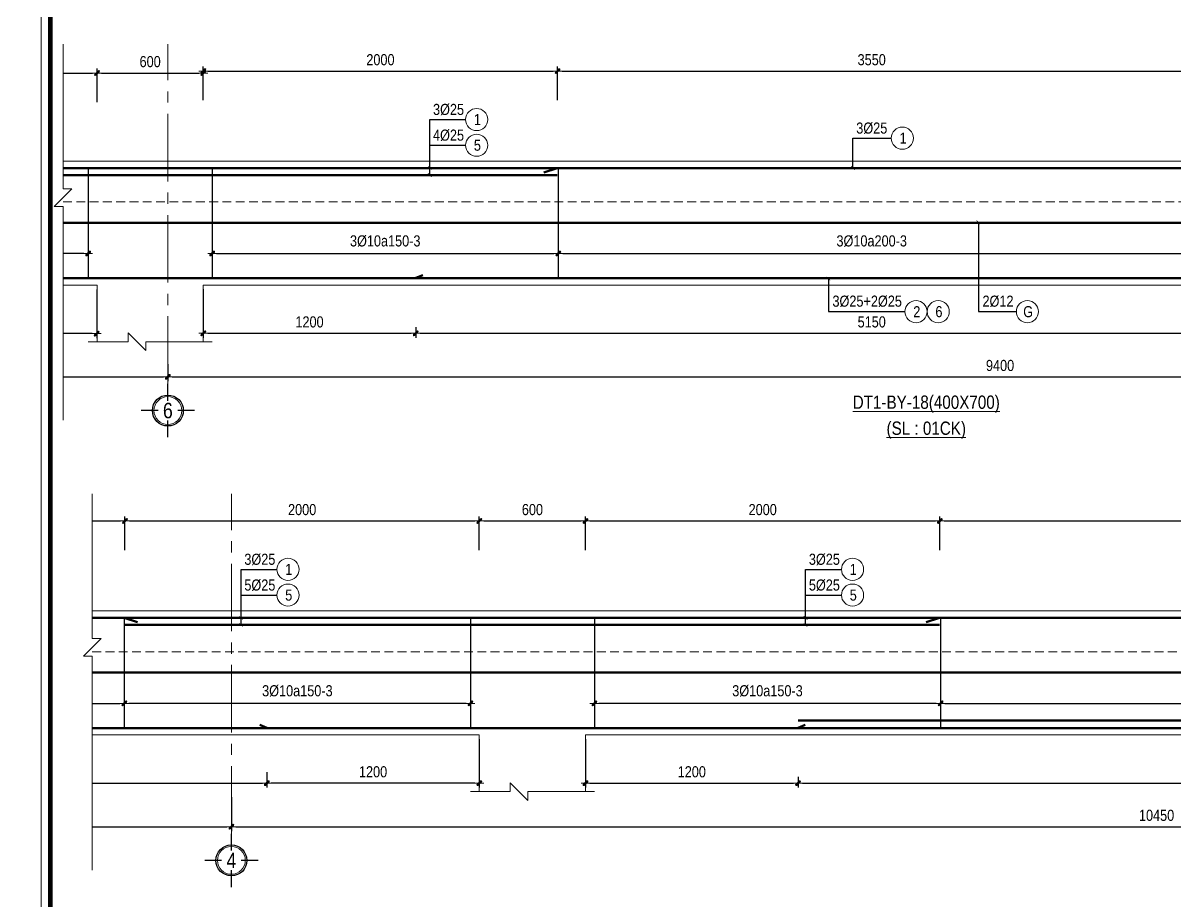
# Model space of a CAD drawing. Header units: millimetres. Extents: x 397144 to 8960116, y 345581 to 674207.
# Drawn here: x 4997545 to 5004051, y 628154 to 633111 of the extents above; entities that cross this region are included whole.
import ezdxf
from ezdxf.enums import TextEntityAlignment as Align
from ezdxf.xclip import XClip

# ---------------------------------------------------------------- set-up
doc = ezdxf.new("R2010")
doc.units = ezdxf.units.MM
doc.header["$XCLIPFRAME"] = 0
doc.header["$PDSIZE"] = -10
doc.linetypes.add('CENTER2', pattern=[28.575, 19.05, -3.175, 3.175, -3.175])
doc.linetypes.add('HIDDEN', pattern=[0.375, 0.25, -0.125])
doc.layers.get('0').update_dxf_attribs({"linetype": 'CONTINUOUS'})
doc.layers.get('Defpoints').update_dxf_attribs({"color": 12, "linetype": 'CONTINUOUS'})
for name, color, linetype, lineweight in [('2', 2, 'CONTINUOUS', 20), ('CDAI', 8, 'CONTINUOUS', 30), ('CTHEP', 2, 'CONTINUOUS', 50), ('DBAO', 3, 'CONTINUOUS', 20), ('DGIONG', 4, 'CONTINUOUS', 13), ('KTH', 150, 'CONTINUOUS', 5), ('Net khuat', 8, 'HIDDEN', 13), ('STICK', 1, 'CONTINUOUS', 9), ('TEXT', 7, 'CONTINUOUS', 15)]:
    doc.layers.add(name, color=color, linetype=linetype, lineweight=lineweight)
doc.layers.add('8', color=8, linetype='CONTINUOUS')
doc.styles.add('HELVECONDENSE', font='VHELVCN_0.TTF')
doc.styles.add('Star-HelCon', font='VHELVCN_0.TTF')
doc.styles.add('TTP-HelCon', font='VHELVCN_0.TTF')
doc.styles.add('VNI-HELVE-CONDENSE', font='VHELVCN_0.TTF')
doc.dimstyles.new('kc-25', dxfattribs={"dimtxt": 62.5, "dimasz": 20, "dimexe": 20, "dimexo": 50, "dimgap": 25, "dimtad": 3, "dimdec": 0, "dimzin": 0, "dimdsep": 46, "dimtxsty": 'VNI-HELVE-CONDENSE', "dimblk": 'DIM', "dimcen": 2.5, "dimclrd": 256, "dimclre": 154, "dimclrt": 7, "dimaunit": 1, "dimadec": 0, "dimazin": 0, "dimtfac": 1, "dimtdec": 0, "dimtix": 1, "dimtmove": 0, "dimatfit": 3, "dimldrblk": 'DOT', "dimfxl": 1, "dimtolj": 1, "dimtzin": 0, "dimarcsym": 0})
doc.dimstyles.new('TTP-25', dxfattribs={"dimscale": 25, "dimtxt": 2.5, "dimasz": 1, "dimexe": 1, "dimexo": 1, "dimgap": 0.09, "dimtad": 0, "dimdec": 4, "dimrnd": 5, "dimzin": 9, "dimdsep": 46, "dimtxsty": 'TTP-HelCon', "dimblk": 'Stick1', "dimcen": 0.09, "dimdle": 1.5, "dimclrd": 256, "dimclre": 256, "dimclrt": 7, "dimadec": 0, "dimazin": 0, "dimtfac": 1, "dimtdec": 4, "dimtmove": 0, "dimatfit": 3, "dimldrblk": '_ArchTick1', "dimfxl": 1, "dimtvp": 1, "dimtolj": 1, "dimtzin": 0, "dimarcsym": 0})

# ---------------------------------------------------------------- blocks, each defined once
blk = doc.blocks.new('Stick1')
at = {"layer": 'STICK'}
h = blk.add_hatch(color=256, dxfattribs=at)
edge = h.paths.add_edge_path()
edge.add_line((0.3, 0.5), (-0.5, -0.3))
edge.add_arc((-0.4, -0.4), 0.141, 135, 315)
edge.add_line((-0.3, -0.5), (0.5, 0.3))
edge.add_arc((0.4, 0.4), 0.141, 315, 495)
blk.add_line((1, 0), (-1, 0), dxfattribs=at)
blk.add_lwpolyline([(0.3, 0.5), (-0.5, -0.3, 1), (-0.3, -0.5), (0.5, 0.3, 1), (0.3, 0.5, 1)], format="xyb", dxfattribs=at)
blk = doc.blocks.new('*D8220')
at = {"layer": 'Defpoints', "color": 0, "transparency": 16777216}
for p in [(5184130.6, 546662.2), (5186085.6, 546579.7), (5184130.6, 546522.3)]:
    blk.add_point(p, dxfattribs=at)
at = {"layer": 'KTH', "lineweight": -2, "transparency": 16777216}
for p, q in [((5184130.6, 546637.2), (5184130.6, 546497.3)), ((5186085.6, 546554.7), (5186085.6, 546497.3)), ((5186060.6, 546522.3), (5184155.6, 546522.3))]:
    blk.add_line(p, q, dxfattribs=at)
at = {"layer": 'KTH', "lineweight": -2, "transparency": 16777216, "xscale": 25, "yscale": 25, "zscale": 25, "rotation": 180}
blk.add_blockref('Stick1', (5184130.6, 546522.3), dxfattribs=at)
at = {"layer": 'KTH', "lineweight": -2, "transparency": 16777216, "xscale": 25, "yscale": 25, "zscale": 25}
blk.add_blockref('Stick1', (5186085.6, 546522.3), dxfattribs=at)
at = {"layer": 'KTH', "color": 7, "transparency": 16777216, "insert": (5185108.1, 546592.2), "char_height": 62.5, "attachment_point": 5, "style": 'TTP-HelCon'}
blk.add_mtext('\\A1;3Þ10a150-3', dxfattribs=at)
blk = doc.blocks.new('_ArchTick1')
at = {"color": 0, "const_width": 3.81}
blk.add_lwpolyline([(-12.7, -12.7), (12.7, 12.7)], dxfattribs=at)
blk = doc.blocks.new('*D8221')
at = {"layer": 'Defpoints', "color": 0, "transparency": 16777216}
for p in [(5188740.6, 546662.3), (5186785.6, 546579.7), (5188740.6, 546522.3)]:
    blk.add_point(p, dxfattribs=at)
at = {"layer": 'KTH', "lineweight": -2, "transparency": 16777216}
for p, q in [((5188740.6, 546637.3), (5188740.6, 546497.3)), ((5186785.6, 546554.7), (5186785.6, 546497.3)), ((5186810.6, 546522.3), (5188715.6, 546522.3))]:
    blk.add_line(p, q, dxfattribs=at)
at = {"layer": 'KTH', "lineweight": -2, "transparency": 16777216, "xscale": 25, "yscale": 25, "zscale": 25, "rotation": 180}
blk.add_blockref('Stick1', (5186785.6, 546522.3), dxfattribs=at)
at = {"layer": 'KTH', "lineweight": -2, "transparency": 16777216, "xscale": 25, "yscale": 25, "zscale": 25}
blk.add_blockref('Stick1', (5188740.6, 546522.3), dxfattribs=at)
at = {"layer": 'KTH', "color": 7, "transparency": 16777216, "insert": (5187763.1, 546592.2), "char_height": 62.5, "attachment_point": 5, "style": 'TTP-HelCon'}
blk.add_mtext('\\A1;3Þ10a150-3', dxfattribs=at)
blk = doc.blocks.new('*D8222')
at = {"layer": 'Defpoints', "color": 0, "transparency": 16777216}
for p in [(5186735.6, 547541.2), (5186135.6, 547388.1), (5186735.6, 547388.1)]:
    blk.add_point(p, dxfattribs=at)
at = {"layer": 'KTH', "lineweight": -2, "transparency": 16777216}
for p, q in [((5186135.6, 547413.1), (5186135.6, 547566.2)), ((5186160.6, 547541.2), (5186710.6, 547541.2)), ((5186735.6, 547413.1), (5186735.6, 547566.2))]:
    blk.add_line(p, q, dxfattribs=at)
at = {"layer": 'KTH', "lineweight": -2, "transparency": 16777216, "xscale": 25, "yscale": 25, "zscale": 25, "rotation": 180}
blk.add_blockref('Stick1', (5186135.6, 547541.2), dxfattribs=at)
at = {"layer": 'KTH', "lineweight": -2, "transparency": 16777216, "xscale": 25, "yscale": 25, "zscale": 25}
blk.add_blockref('Stick1', (5186735.6, 547541.2), dxfattribs=at)
at = {"layer": 'KTH', "color": 7, "transparency": 16777216, "insert": (5186435.6, 547605.1), "char_height": 62.5, "attachment_point": 5, "style": 'TTP-HelCon'}
blk.add_mtext('\\A1;600', dxfattribs=at)
blk = doc.blocks.new('dau truc')
blk.add_circle((0, 0), 180)
at = {"layer": '8'}
for p, q in [((0, 127), (0, 345)), ((-127, 0), (-345, 0)), ((345, 0), (127, 0)), ((0, -345), (0, -127))]:
    blk.add_line(p, q, dxfattribs=at)
blk.add_circle((0, 0), 200, dxfattribs=at)
at = {"layer": 'TEXT', "style": 'HELVECONDENSE'}
blk.add_attdef('A', text='', height=233, dxfattribs=at).set_placement((0, 0), align=Align.MIDDLE)
blk = doc.blocks.new('*D8228')
at = {"layer": 'Defpoints', "color": 0, "transparency": 16777216}
for p in [(5186135.6, 547541.2), (5184134.6, 547352.2), (5186135.6, 547352.2)]:
    blk.add_point(p, dxfattribs=at)
at = {"layer": 'KTH', "lineweight": -2, "transparency": 16777216}
for p, q in [((5184134.6, 547377.2), (5184134.6, 547566.2)), ((5184159.6, 547541.2), (5186110.6, 547541.2)), ((5186135.6, 547377.2), (5186135.6, 547566.2))]:
    blk.add_line(p, q, dxfattribs=at)
at = {"layer": 'KTH', "lineweight": -2, "transparency": 16777216, "xscale": 25, "yscale": 25, "zscale": 25, "rotation": 180}
blk.add_blockref('Stick1', (5184134.6, 547541.2), dxfattribs=at)
at = {"layer": 'KTH', "lineweight": -2, "transparency": 16777216, "xscale": 25, "yscale": 25, "zscale": 25}
blk.add_blockref('Stick1', (5186135.6, 547541.2), dxfattribs=at)
at = {"layer": 'KTH', "color": 7, "transparency": 16777216, "insert": (5185135.1, 547605), "char_height": 62.5, "attachment_point": 5, "style": 'TTP-HelCon'}
blk.add_mtext('\\A1;2000', dxfattribs=at)
blk = doc.blocks.new('*D8229')
at = {"layer": 'Defpoints', "color": 0, "transparency": 16777216}
for p in [(5188736.6, 547552.1), (5186735.6, 547363.1), (5188736.6, 547363.1)]:
    blk.add_point(p, dxfattribs=at)
at = {"layer": 'KTH', "lineweight": -2, "transparency": 16777216}
for p, q in [((5186735.6, 547388.1), (5186735.6, 547577.1)), ((5188736.6, 547388.1), (5188736.6, 547577.1)), ((5186760.6, 547552.1), (5188711.6, 547552.1))]:
    blk.add_line(p, q, dxfattribs=at)
at = {"layer": 'KTH', "lineweight": -2, "transparency": 16777216, "xscale": 25, "yscale": 25, "zscale": 25, "rotation": 180}
blk.add_blockref('Stick1', (5186735.6, 547552.1), dxfattribs=at)
at = {"layer": 'KTH', "lineweight": -2, "transparency": 16777216, "xscale": 25, "yscale": 25, "zscale": 25}
blk.add_blockref('Stick1', (5188736.6, 547552.1), dxfattribs=at)
at = {"layer": 'KTH', "color": 7, "transparency": 16777216, "insert": (5187736.1, 547616), "char_height": 62.5, "attachment_point": 5, "style": 'TTP-HelCon'}
blk.add_mtext('\\A1;2000', dxfattribs=at)
blk = doc.blocks.new('*D8234')
at = {"layer": 'Defpoints', "color": 0, "transparency": 16777216}
for p in [(5188740.6, 546662.3), (5192280.6, 546662.2), (5192280.6, 546522.2)]:
    blk.add_point(p, dxfattribs=at)
at = {"layer": 'KTH', "lineweight": -2, "transparency": 16777216}
for p, q in [((5188740.6, 546637.3), (5188740.6, 546497.2)), ((5192280.6, 546637.2), (5192280.6, 546497.2)), ((5188765.6, 546522.2), (5192255.6, 546522.2))]:
    blk.add_line(p, q, dxfattribs=at)
at = {"layer": 'KTH', "lineweight": -2, "transparency": 16777216, "xscale": 25, "yscale": 25, "zscale": 25, "rotation": 180}
blk.add_blockref('Stick1', (5188740.6, 546522.2), dxfattribs=at)
at = {"layer": 'KTH', "lineweight": -2, "transparency": 16777216, "xscale": 25, "yscale": 25, "zscale": 25}
blk.add_blockref('Stick1', (5192280.6, 546522.2), dxfattribs=at)
at = {"layer": 'KTH', "color": 7, "transparency": 16777216, "insert": (5190510.6, 546592.1), "char_height": 62.5, "attachment_point": 5, "style": 'TTP-HelCon'}
blk.add_mtext('\\A1;3Þ10a200-3', dxfattribs=at)
blk = doc.blocks.new('*D8236')
at = {"layer": 'Defpoints', "color": 0, "transparency": 16777216}
for p in [(5192284.6, 547552.1), (5188736.6, 547363.1), (5192284.6, 547352.2)]:
    blk.add_point(p, dxfattribs=at)
at = {"layer": 'KTH', "lineweight": -2, "transparency": 16777216}
for p, q in [((5188736.6, 547388.1), (5188736.6, 547577.1)), ((5192284.6, 547377.2), (5192284.6, 547577.1)), ((5188761.6, 547552.1), (5192259.6, 547552.1))]:
    blk.add_line(p, q, dxfattribs=at)
at = {"layer": 'KTH', "lineweight": -2, "transparency": 16777216, "xscale": 25, "yscale": 25, "zscale": 25, "rotation": 180}
blk.add_blockref('Stick1', (5188736.6, 547552.1), dxfattribs=at)
at = {"layer": 'KTH', "lineweight": -2, "transparency": 16777216, "xscale": 25, "yscale": 25, "zscale": 25}
blk.add_blockref('Stick1', (5192284.6, 547552.1), dxfattribs=at)
at = {"layer": 'KTH', "color": 7, "transparency": 16777216, "insert": (5190510.6, 547616), "char_height": 62.5, "attachment_point": 5, "style": 'TTP-HelCon'}
blk.add_mtext('\\A1;3550', dxfattribs=at)
blk = doc.blocks.new('DIM')
h = blk.add_hatch(color=1)
h.paths.add_polyline_path([(0.49, 0.29, 1), (0.29, 0.49), (-0.19, 0), (0.19, 0)])
h.paths.add_polyline_path([(0.19, 0), (-0.19, 0), (-0.49, -0.29, 1), (-0.29, -0.49)])
at = {"color": 9}
for p, q in [((-0.19, 0), (-1.5, 0)), ((0.19, 0), (1.5, 0))]:
    blk.add_line(p, q, dxfattribs=at)
at = {"color": 1}
for p, q in [((-0.49, -0.29), (0.29, 0.49)), ((-0.29, -0.49), (0.49, 0.29)), ((-0.19, 0), (0.19, 0))]:
    blk.add_line(p, q, dxfattribs=at)
blk.add_arc((-0.39, -0.39), 0.138, 135, 315, dxfattribs=at)
blk = doc.blocks.new('*D1237')
at = {"layer": 'Defpoints', "color": 0, "transparency": 16777216}
for p in [(5177635.6, 546023.8), (5186535.6, 545922.6), (5186535.6, 545825.8)]:
    blk.add_point(p, dxfattribs=at)
at = {"layer": 'KTH', "lineweight": -2, "transparency": 16777216}
for p, q in [((5177635.6, 545998.8), (5177635.6, 545800.8)), ((5186535.6, 545897.6), (5186535.6, 545800.8)), ((5177660.6, 545825.8), (5186510.6, 545825.8))]:
    blk.add_line(p, q, dxfattribs=at)
at = {"layer": 'KTH', "lineweight": -2, "transparency": 16777216, "xscale": 25, "yscale": 25, "zscale": 25, "rotation": 180}
blk.add_blockref('Stick1', (5177635.6, 545825.8), dxfattribs=at)
at = {"layer": 'KTH', "lineweight": -2, "transparency": 16777216, "xscale": 25, "yscale": 25, "zscale": 25}
blk.add_blockref('Stick1', (5186535.6, 545825.8), dxfattribs=at)
at = {"layer": 'KTH', "color": 7, "transparency": 16777216, "insert": (5182085.6, 545889.6), "char_height": 62.5, "attachment_point": 5, "style": 'TTP-HelCon'}
blk.add_mtext('\\A1;9400', dxfattribs=at)
blk = doc.blocks.new('*D1238')
at = {"layer": 'Defpoints', "color": 0, "transparency": 16777216}
for p in [(5195935.6, 546023.8), (5186535.6, 545922.6), (5195935.6, 545825.8)]:
    blk.add_point(p, dxfattribs=at)
at = {"layer": 'KTH', "lineweight": -2, "transparency": 16777216}
for p, q in [((5195935.6, 545998.8), (5195935.6, 545800.8)), ((5186535.6, 545897.6), (5186535.6, 545800.8)), ((5186560.6, 545825.8), (5195910.6, 545825.8))]:
    blk.add_line(p, q, dxfattribs=at)
at = {"layer": 'KTH', "lineweight": -2, "transparency": 16777216, "xscale": 25, "yscale": 25, "zscale": 25, "rotation": 180}
blk.add_blockref('Stick1', (5186535.6, 545825.8), dxfattribs=at)
at = {"layer": 'KTH', "lineweight": -2, "transparency": 16777216, "xscale": 25, "yscale": 25, "zscale": 25}
blk.add_blockref('Stick1', (5195935.6, 545825.8), dxfattribs=at)
at = {"layer": 'KTH', "color": 7, "transparency": 16777216, "insert": (5191235.6, 545889.6), "char_height": 62.5, "attachment_point": 5, "style": 'TTP-HelCon'}
blk.add_mtext('\\A1;9400', dxfattribs=at)
blk = doc.blocks.new('*D8243')
at = {"layer": 'Defpoints', "color": 0, "transparency": 16777216}
for p in [(5186133.6, 546343.8), (5184933.6, 546129.5), (5184933.6, 546069.6)]:
    blk.add_point(p, dxfattribs=at)
at = {"layer": 'KTH', "lineweight": -2, "transparency": 16777216}
for p, q in [((5186133.6, 546318.8), (5186133.6, 546044.6)), ((5184933.6, 546104.5), (5184933.6, 546044.6)), ((5186108.6, 546069.6), (5184958.6, 546069.6))]:
    blk.add_line(p, q, dxfattribs=at)
at = {"layer": 'KTH', "lineweight": -2, "transparency": 16777216, "xscale": 25, "yscale": 25, "zscale": 25, "rotation": 180}
blk.add_blockref('Stick1', (5184933.6, 546069.6), dxfattribs=at)
at = {"layer": 'KTH', "lineweight": -2, "transparency": 16777216, "xscale": 25, "yscale": 25, "zscale": 25}
blk.add_blockref('Stick1', (5186133.6, 546069.6), dxfattribs=at)
at = {"layer": 'KTH', "color": 7, "transparency": 16777216, "insert": (5185533.6, 546133.4), "char_height": 62.5, "attachment_point": 5, "style": 'TTP-HelCon'}
blk.add_mtext('\\A1;1200', dxfattribs=at)
blk = doc.blocks.new('*D8245')
at = {"layer": 'Defpoints', "color": 0, "transparency": 16777216}
for p in [(5186735.6, 546345.9), (5187935.6, 546131.6), (5187935.6, 546071.7)]:
    blk.add_point(p, dxfattribs=at)
at = {"layer": 'KTH', "lineweight": -2, "transparency": 16777216}
for p, q in [((5186735.6, 546320.9), (5186735.6, 546046.7)), ((5187935.6, 546106.6), (5187935.6, 546046.7)), ((5186760.6, 546071.7), (5187910.6, 546071.7))]:
    blk.add_line(p, q, dxfattribs=at)
at = {"layer": 'KTH', "lineweight": -2, "transparency": 16777216, "xscale": 25, "yscale": 25, "zscale": 25, "rotation": 180}
blk.add_blockref('Stick1', (5186735.6, 546071.7), dxfattribs=at)
at = {"layer": 'KTH', "lineweight": -2, "transparency": 16777216, "xscale": 25, "yscale": 25, "zscale": 25}
blk.add_blockref('Stick1', (5187935.6, 546071.7), dxfattribs=at)
at = {"layer": 'KTH', "color": 7, "transparency": 16777216, "insert": (5187335.6, 546135.5), "char_height": 62.5, "attachment_point": 5, "style": 'TTP-HelCon'}
blk.add_mtext('\\A1;1200', dxfattribs=at)
blk = doc.blocks.new('*D8247')
at = {"layer": 'Defpoints', "color": 0, "transparency": 16777216}
for p in [(5187935.6, 546131.6), (5193085.6, 546106.6), (5193085.6, 546071.7)]:
    blk.add_point(p, dxfattribs=at)
at = {"layer": 'KTH', "lineweight": -2, "transparency": 16777216}
for p, q in [((5187935.6, 546106.6), (5187935.6, 546046.7)), ((5193085.6, 546081.6), (5193085.6, 546046.7)), ((5187960.6, 546071.7), (5193060.6, 546071.7))]:
    blk.add_line(p, q, dxfattribs=at)
at = {"layer": 'KTH', "lineweight": -2, "transparency": 16777216, "xscale": 25, "yscale": 25, "zscale": 25, "rotation": 180}
blk.add_blockref('Stick1', (5187935.6, 546071.7), dxfattribs=at)
at = {"layer": 'KTH', "lineweight": -2, "transparency": 16777216, "xscale": 25, "yscale": 25, "zscale": 25}
blk.add_blockref('Stick1', (5193085.6, 546071.7), dxfattribs=at)
at = {"layer": 'KTH', "color": 7, "transparency": 16777216, "insert": (5190510.6, 546135.5), "char_height": 62.5, "attachment_point": 5, "style": 'TTP-HelCon'}
blk.add_mtext('\\A1;5150', dxfattribs=at)
blk = doc.blocks.new('*D8273')
at = {"layer": 'Defpoints', "color": 0, "transparency": 16777216}
for p in [(5200380.6, 546662.2), (5202335.6, 546579.7), (5200380.6, 546522.3)]:
    blk.add_point(p, dxfattribs=at)
at = {"layer": 'KTH', "lineweight": -2, "transparency": 16777216}
for p, q in [((5200380.6, 546637.2), (5200380.6, 546497.3)), ((5202335.6, 546554.7), (5202335.6, 546497.3)), ((5202310.6, 546522.3), (5200405.6, 546522.3))]:
    blk.add_line(p, q, dxfattribs=at)
at = {"layer": 'KTH', "lineweight": -2, "transparency": 16777216, "xscale": 25, "yscale": 25, "zscale": 25, "rotation": 180}
blk.add_blockref('Stick1', (5200380.6, 546522.3), dxfattribs=at)
at = {"layer": 'KTH', "lineweight": -2, "transparency": 16777216, "xscale": 25, "yscale": 25, "zscale": 25}
blk.add_blockref('Stick1', (5202335.6, 546522.3), dxfattribs=at)
at = {"layer": 'KTH', "color": 7, "transparency": 16777216, "insert": (5201358.1, 546592.2), "char_height": 62.5, "attachment_point": 5, "style": 'TTP-HelCon'}
blk.add_mtext('\\A1;3Þ10a150-3', dxfattribs=at)
blk = doc.blocks.new('*D8274')
at = {"layer": 'Defpoints', "color": 0, "transparency": 16777216}
for p in [(5202985.6, 547552.1), (5202385.6, 547399), (5202985.6, 547399)]:
    blk.add_point(p, dxfattribs=at)
at = {"layer": 'KTH', "lineweight": -2, "transparency": 16777216}
for p, q in [((5202385.6, 547424), (5202385.6, 547577.1)), ((5202985.6, 547424), (5202985.6, 547577.1)), ((5202410.6, 547552.1), (5202960.6, 547552.1))]:
    blk.add_line(p, q, dxfattribs=at)
at = {"layer": 'KTH', "lineweight": -2, "transparency": 16777216, "xscale": 25, "yscale": 25, "zscale": 25, "rotation": 180}
blk.add_blockref('Stick1', (5202385.6, 547552.1), dxfattribs=at)
at = {"layer": 'KTH', "lineweight": -2, "transparency": 16777216, "xscale": 25, "yscale": 25, "zscale": 25}
blk.add_blockref('Stick1', (5202985.6, 547552.1), dxfattribs=at)
at = {"layer": 'KTH', "color": 7, "transparency": 16777216, "insert": (5202685.6, 547616), "char_height": 62.5, "attachment_point": 5, "style": 'TTP-HelCon'}
blk.add_mtext('\\A1;600', dxfattribs=at)
blk = doc.blocks.new('*D8275')
at = {"layer": 'Defpoints', "color": 0, "transparency": 16777216}
for p in [(5202385.6, 547552.1), (5200384.6, 547363.1), (5202385.6, 547363.1)]:
    blk.add_point(p, dxfattribs=at)
at = {"layer": 'KTH', "lineweight": -2, "transparency": 16777216}
for p, q in [((5200384.6, 547388.1), (5200384.6, 547577.1)), ((5202385.6, 547388.1), (5202385.6, 547577.1)), ((5200409.6, 547552.1), (5202360.6, 547552.1))]:
    blk.add_line(p, q, dxfattribs=at)
at = {"layer": 'KTH', "lineweight": -2, "transparency": 16777216, "xscale": 25, "yscale": 25, "zscale": 25, "rotation": 180}
blk.add_blockref('Stick1', (5200384.6, 547552.1), dxfattribs=at)
at = {"layer": 'KTH', "lineweight": -2, "transparency": 16777216, "xscale": 25, "yscale": 25, "zscale": 25}
blk.add_blockref('Stick1', (5202385.6, 547552.1), dxfattribs=at)
at = {"layer": 'KTH', "color": 7, "transparency": 16777216, "insert": (5201385.1, 547615.9), "char_height": 62.5, "attachment_point": 5, "style": 'TTP-HelCon'}
blk.add_mtext('\\A1;2000', dxfattribs=at)
blk = doc.blocks.new('*D8276')
at = {"layer": 'Defpoints', "color": 0, "transparency": 16777216}
for p in [(5204986.6, 547552.1), (5202985.6, 547363.1), (5204986.6, 547363.1)]:
    blk.add_point(p, dxfattribs=at)
at = {"layer": 'KTH', "lineweight": -2, "transparency": 16777216}
for p, q in [((5202985.6, 547388.1), (5202985.6, 547577.1)), ((5204986.6, 547388.1), (5204986.6, 547577.1)), ((5203010.6, 547552.1), (5204961.6, 547552.1))]:
    blk.add_line(p, q, dxfattribs=at)
at = {"layer": 'KTH', "lineweight": -2, "transparency": 16777216, "xscale": 25, "yscale": 25, "zscale": 25, "rotation": 180}
blk.add_blockref('Stick1', (5202985.6, 547552.1), dxfattribs=at)
at = {"layer": 'KTH', "lineweight": -2, "transparency": 16777216, "xscale": 25, "yscale": 25, "zscale": 25}
blk.add_blockref('Stick1', (5204986.6, 547552.1), dxfattribs=at)
at = {"layer": 'KTH', "color": 7, "transparency": 16777216, "insert": (5203986.1, 547616), "char_height": 62.5, "attachment_point": 5, "style": 'TTP-HelCon'}
blk.add_mtext('\\A1;2000', dxfattribs=at)
blk = doc.blocks.new('*D8277')
at = {"layer": 'Defpoints', "color": 0, "transparency": 16777216}
for p in [(5202385.6, 546345.9), (5201185.6, 546131.7), (5201185.6, 546071.7)]:
    blk.add_point(p, dxfattribs=at)
at = {"layer": 'KTH', "lineweight": -2, "transparency": 16777216}
for p, q in [((5202385.6, 546320.9), (5202385.6, 546046.7)), ((5201185.6, 546106.7), (5201185.6, 546046.7)), ((5202360.6, 546071.7), (5201210.6, 546071.7))]:
    blk.add_line(p, q, dxfattribs=at)
at = {"layer": 'KTH', "lineweight": -2, "transparency": 16777216, "xscale": 25, "yscale": 25, "zscale": 25, "rotation": 180}
blk.add_blockref('Stick1', (5201185.6, 546071.7), dxfattribs=at)
at = {"layer": 'KTH', "lineweight": -2, "transparency": 16777216, "xscale": 25, "yscale": 25, "zscale": 25}
blk.add_blockref('Stick1', (5202385.6, 546071.7), dxfattribs=at)
at = {"layer": 'KTH', "color": 7, "transparency": 16777216, "insert": (5201785.6, 546135.6), "char_height": 62.5, "attachment_point": 5, "style": 'TTP-HelCon'}
blk.add_mtext('\\A1;1200', dxfattribs=at)
blk = doc.blocks.new('*D8278')
at = {"layer": 'Defpoints', "color": 0, "transparency": 16777216}
for p in [(5202985.6, 546345.9), (5204185.6, 546131.6), (5204185.6, 546071.7)]:
    blk.add_point(p, dxfattribs=at)
at = {"layer": 'KTH', "lineweight": -2, "transparency": 16777216}
for p, q in [((5202985.6, 546320.9), (5202985.6, 546046.7)), ((5204185.6, 546106.6), (5204185.6, 546046.7)), ((5203010.6, 546071.7), (5204160.6, 546071.7))]:
    blk.add_line(p, q, dxfattribs=at)
at = {"layer": 'KTH', "lineweight": -2, "transparency": 16777216, "xscale": 25, "yscale": 25, "zscale": 25, "rotation": 180}
blk.add_blockref('Stick1', (5202985.6, 546071.7), dxfattribs=at)
at = {"layer": 'KTH', "lineweight": -2, "transparency": 16777216, "xscale": 25, "yscale": 25, "zscale": 25}
blk.add_blockref('Stick1', (5204185.6, 546071.7), dxfattribs=at)
at = {"layer": 'KTH', "color": 7, "transparency": 16777216, "insert": (5203585.6, 546135.5), "char_height": 62.5, "attachment_point": 5, "style": 'TTP-HelCon'}
blk.add_mtext('\\A1;1200', dxfattribs=at)
blk = doc.blocks.new('*D8279')
at = {"layer": 'Defpoints', "color": 0, "transparency": 16777216}
for p in [(5203035.6, 546662.2), (5204990.6, 546579.7), (5203035.6, 546522.3)]:
    blk.add_point(p, dxfattribs=at)
at = {"layer": 'KTH', "lineweight": -2, "transparency": 16777216}
for p, q in [((5203035.6, 546637.2), (5203035.6, 546497.3)), ((5204990.6, 546554.7), (5204990.6, 546497.3)), ((5204965.6, 546522.3), (5203060.6, 546522.3))]:
    blk.add_line(p, q, dxfattribs=at)
at = {"layer": 'KTH', "lineweight": -2, "transparency": 16777216, "xscale": 25, "yscale": 25, "zscale": 25, "rotation": 180}
blk.add_blockref('Stick1', (5203035.6, 546522.3), dxfattribs=at)
at = {"layer": 'KTH', "lineweight": -2, "transparency": 16777216, "xscale": 25, "yscale": 25, "zscale": 25}
blk.add_blockref('Stick1', (5204990.6, 546522.3), dxfattribs=at)
at = {"layer": 'KTH', "color": 7, "transparency": 16777216, "insert": (5204013.1, 546592.2), "char_height": 62.5, "attachment_point": 5, "style": 'TTP-HelCon'}
blk.add_mtext('\\A1;3Þ10a150-3', dxfattribs=at)
blk = doc.blocks.new('*D8285')
at = {"layer": 'Defpoints', "color": 0, "transparency": 16777216}
for p in [(5200384.6, 547552.1), (5196886.6, 547363.1), (5200384.6, 547363.1)]:
    blk.add_point(p, dxfattribs=at)
at = {"layer": 'KTH', "lineweight": -2, "transparency": 16777216}
for p, q in [((5196886.6, 547388.1), (5196886.6, 547577.1)), ((5200384.6, 547388.1), (5200384.6, 547577.1)), ((5196911.6, 547552.1), (5200359.6, 547552.1))]:
    blk.add_line(p, q, dxfattribs=at)
at = {"layer": 'KTH', "lineweight": -2, "transparency": 16777216, "xscale": 25, "yscale": 25, "zscale": 25, "rotation": 180}
blk.add_blockref('Stick1', (5196886.6, 547552.1), dxfattribs=at)
at = {"layer": 'KTH', "lineweight": -2, "transparency": 16777216, "xscale": 25, "yscale": 25, "zscale": 25}
blk.add_blockref('Stick1', (5200384.6, 547552.1), dxfattribs=at)
at = {"layer": 'KTH', "color": 7, "transparency": 16777216, "insert": (5198635.6, 547616), "char_height": 62.5, "attachment_point": 5, "style": 'TTP-HelCon'}
blk.add_mtext('\\A1;3500', dxfattribs=at)
blk = doc.blocks.new('*D8286')
at = {"layer": 'Defpoints', "color": 0, "transparency": 16777216}
for p in [(5201185.6, 546159), (5196085.6, 546131.6), (5201185.6, 546071.7)]:
    blk.add_point(p, dxfattribs=at)
at = {"layer": 'KTH', "lineweight": -2, "transparency": 16777216}
for p, q in [((5196085.6, 546106.6), (5196085.6, 546046.7)), ((5201185.6, 546134), (5201185.6, 546046.7)), ((5196110.6, 546071.7), (5201160.6, 546071.7))]:
    blk.add_line(p, q, dxfattribs=at)
at = {"layer": 'KTH', "lineweight": -2, "transparency": 16777216, "xscale": 25, "yscale": 25, "zscale": 25, "rotation": 180}
blk.add_blockref('Stick1', (5196085.6, 546071.7), dxfattribs=at)
at = {"layer": 'KTH', "lineweight": -2, "transparency": 16777216, "xscale": 25, "yscale": 25, "zscale": 25}
blk.add_blockref('Stick1', (5201185.6, 546071.7), dxfattribs=at)
at = {"layer": 'KTH', "color": 7, "transparency": 16777216, "insert": (5198635.6, 546135.5), "char_height": 62.5, "attachment_point": 5, "style": 'TTP-HelCon'}
blk.add_mtext('\\A1;5100', dxfattribs=at)
blk = doc.blocks.new('*D8287')
at = {"layer": 'Defpoints', "color": 0, "transparency": 16777216}
for p in [(5208384.6, 547552.1), (5204986.6, 547363.1), (5208384.6, 547363.1)]:
    blk.add_point(p, dxfattribs=at)
at = {"layer": 'KTH', "lineweight": -2, "transparency": 16777216}
for p, q in [((5204986.6, 547388.1), (5204986.6, 547577.1)), ((5208384.6, 547388.1), (5208384.6, 547577.1)), ((5205011.6, 547552.1), (5208359.6, 547552.1))]:
    blk.add_line(p, q, dxfattribs=at)
at = {"layer": 'KTH', "lineweight": -2, "transparency": 16777216, "xscale": 25, "yscale": 25, "zscale": 25, "rotation": 180}
blk.add_blockref('Stick1', (5204986.6, 547552.1), dxfattribs=at)
at = {"layer": 'KTH', "lineweight": -2, "transparency": 16777216, "xscale": 25, "yscale": 25, "zscale": 25}
blk.add_blockref('Stick1', (5208384.6, 547552.1), dxfattribs=at)
at = {"layer": 'KTH', "color": 7, "transparency": 16777216, "insert": (5206685.6, 547616), "char_height": 62.5, "attachment_point": 5, "style": 'TTP-HelCon'}
blk.add_mtext('\\A1;3400', dxfattribs=at)
blk = doc.blocks.new('*D8288')
at = {"layer": 'Defpoints', "color": 0, "transparency": 16777216}
for p in [(5204185.6, 546131.6), (5209185.6, 546131.7), (5209185.6, 546071.7)]:
    blk.add_point(p, dxfattribs=at)
at = {"layer": 'KTH', "lineweight": -2, "transparency": 16777216}
for p, q in [((5204185.6, 546106.6), (5204185.6, 546046.7)), ((5209185.6, 546106.7), (5209185.6, 546046.7)), ((5204210.6, 546071.7), (5209160.6, 546071.7))]:
    blk.add_line(p, q, dxfattribs=at)
at = {"layer": 'KTH', "lineweight": -2, "transparency": 16777216, "xscale": 25, "yscale": 25, "zscale": 25, "rotation": 180}
blk.add_blockref('Stick1', (5204185.6, 546071.7), dxfattribs=at)
at = {"layer": 'KTH', "lineweight": -2, "transparency": 16777216, "xscale": 25, "yscale": 25, "zscale": 25}
blk.add_blockref('Stick1', (5209185.6, 546071.7), dxfattribs=at)
at = {"layer": 'KTH', "color": 7, "transparency": 16777216, "insert": (5206685.6, 546135.5), "char_height": 62.5, "attachment_point": 5, "style": 'TTP-HelCon'}
blk.add_mtext('\\A1;5000', dxfattribs=at)
blk = doc.blocks.new('*D8289')
at = {"layer": 'Defpoints', "color": 0, "transparency": 16777216}
for p in [(5196890.6, 546662.3), (5200380.6, 546662.2), (5200380.6, 546522.2)]:
    blk.add_point(p, dxfattribs=at)
at = {"layer": 'KTH', "lineweight": -2, "transparency": 16777216}
for p, q in [((5196890.6, 546637.3), (5196890.6, 546497.2)), ((5200380.6, 546637.2), (5200380.6, 546497.2)), ((5196915.6, 546522.2), (5200355.6, 546522.2))]:
    blk.add_line(p, q, dxfattribs=at)
at = {"layer": 'KTH', "lineweight": -2, "transparency": 16777216, "xscale": 25, "yscale": 25, "zscale": 25, "rotation": 180}
blk.add_blockref('Stick1', (5196890.6, 546522.2), dxfattribs=at)
at = {"layer": 'KTH', "lineweight": -2, "transparency": 16777216, "xscale": 25, "yscale": 25, "zscale": 25}
blk.add_blockref('Stick1', (5200380.6, 546522.2), dxfattribs=at)
at = {"layer": 'KTH', "color": 7, "transparency": 16777216, "insert": (5198635.6, 546592.1), "char_height": 62.5, "attachment_point": 5, "style": 'TTP-HelCon'}
blk.add_mtext('\\A1;3Þ10a200-3', dxfattribs=at)
blk = doc.blocks.new('*D8290')
at = {"layer": 'Defpoints', "color": 0, "transparency": 16777216}
for p in [(5204990.6, 546662.3), (5208380.6, 546662.2), (5208380.6, 546522.2)]:
    blk.add_point(p, dxfattribs=at)
at = {"layer": 'KTH', "lineweight": -2, "transparency": 16777216}
for p, q in [((5204990.6, 546637.3), (5204990.6, 546497.2)), ((5208380.6, 546637.2), (5208380.6, 546497.2)), ((5205015.6, 546522.2), (5208355.6, 546522.2))]:
    blk.add_line(p, q, dxfattribs=at)
at = {"layer": 'KTH', "lineweight": -2, "transparency": 16777216, "xscale": 25, "yscale": 25, "zscale": 25, "rotation": 180}
blk.add_blockref('Stick1', (5204990.6, 546522.2), dxfattribs=at)
at = {"layer": 'KTH', "lineweight": -2, "transparency": 16777216, "xscale": 25, "yscale": 25, "zscale": 25}
blk.add_blockref('Stick1', (5208380.6, 546522.2), dxfattribs=at)
at = {"layer": 'KTH', "color": 7, "transparency": 16777216, "insert": (5206685.6, 546592.1), "char_height": 62.5, "attachment_point": 5, "style": 'TTP-HelCon'}
blk.add_mtext('\\A1;3Þ10a200-3', dxfattribs=at)
blk = doc.blocks.new('*D1232')
at = {"layer": 'Defpoints', "color": 0, "transparency": 16777216}
for p in [(5195935.6, 546023.8), (5200985.6, 546017.1), (5200985.6, 545825.8)]:
    blk.add_point(p, dxfattribs=at)
at = {"layer": 'KTH', "lineweight": -2, "transparency": 16777216}
for p, q in [((5195935.6, 545998.8), (5195935.6, 545800.8)), ((5200985.6, 545992.1), (5200985.6, 545800.8)), ((5195960.6, 545825.8), (5200960.6, 545825.8))]:
    blk.add_line(p, q, dxfattribs=at)
at = {"layer": 'KTH', "lineweight": -2, "transparency": 16777216, "xscale": 25, "yscale": 25, "zscale": 25, "rotation": 180}
blk.add_blockref('Stick1', (5195935.6, 545825.8), dxfattribs=at)
at = {"layer": 'KTH', "lineweight": -2, "transparency": 16777216, "xscale": 25, "yscale": 25, "zscale": 25}
blk.add_blockref('Stick1', (5200985.6, 545825.8), dxfattribs=at)
at = {"layer": 'KTH', "color": 7, "transparency": 16777216, "insert": (5198460.6, 545889.6), "char_height": 62.5, "attachment_point": 5, "style": 'TTP-HelCon'}
blk.add_mtext('\\A1;5050', dxfattribs=at)
blk = doc.blocks.new('*D1233')
at = {"layer": 'Defpoints', "color": 0, "transparency": 16777216}
for p in [(5200985.6, 546017.1), (5211435.6, 546011.8), (5211435.6, 545825.8)]:
    blk.add_point(p, dxfattribs=at)
at = {"layer": 'KTH', "lineweight": -2, "transparency": 16777216}
for p, q in [((5200985.6, 545992.1), (5200985.6, 545800.8)), ((5211435.6, 545986.8), (5211435.6, 545800.8)), ((5201010.6, 545825.8), (5211410.6, 545825.8))]:
    blk.add_line(p, q, dxfattribs=at)
at = {"layer": 'KTH', "lineweight": -2, "transparency": 16777216, "xscale": 25, "yscale": 25, "zscale": 25, "rotation": 180}
blk.add_blockref('Stick1', (5200985.6, 545825.8), dxfattribs=at)
at = {"layer": 'KTH', "lineweight": -2, "transparency": 16777216, "xscale": 25, "yscale": 25, "zscale": 25}
blk.add_blockref('Stick1', (5211435.6, 545825.8), dxfattribs=at)
at = {"layer": 'KTH', "color": 7, "transparency": 16777216, "insert": (5206210.6, 545889.6), "char_height": 62.5, "attachment_point": 5, "style": 'TTP-HelCon'}
blk.add_mtext('\\A1;10450', dxfattribs=at)
blk = doc.blocks.new('CHG_XX_Khung ten')
blk.add_lwpolyline([(15, 579), (826, 579), (826, 15), (15, 15)], close=True)
at = {"color": 4, "linetype": 'Continuous', "const_width": 1}
blk.add_lwpolyline([(17, 577), (824, 577), (824, 17), (17, 17)], close=True, dxfattribs=at)
blk = doc.blocks.new('BY-18')
at = {"layer": 'CDAI', "ltscale": 52.5}
for p, q in [((5186085.59357, 547008.83872), (5186085.59357, 546378.83872)), ((5186785.59097, 547008.83489), (5186785.59097, 546382.81876)), ((5188740.59097, 547008.76659), (5188740.59097, 546382.79559)), ((5200380.59357, 547008.76659), (5200380.59357, 546382.79559)), ((5202335.59357, 547008.83872), (5202335.59357, 546378.83872)), ((5203035.59097, 547008.83489), (5203035.59097, 546382.81876)), ((5204990.59097, 547008.76659), (5204990.59097, 546382.79559))]:
    blk.add_line(p, q, dxfattribs=at)
at = {"layer": 'CTHEP'}
for p, q in [((5188659.59496, 546979.76276), (5188734.59496, 547004.76276)), ((5200455.59357, 546979.76659), (5200380.59357, 547004.76659)), ((5204909.59496, 546979.76276), (5204984.59496, 547004.76276)), ((5184134.63305, 546964.82556), (5188734.59496, 546964.82556)), ((5200384.63305, 546964.82556), (5204984.59496, 546964.82556)), ((5138019.31863, 546695.82682), (5214372.22878, 546695.77869)), ((5204185.59496, 546424.87831), (5209185.60069, 546424.95428)), ((5187935.59496, 546384.87831), (5187975.09396, 546400.57018)), ((5201185.59357, 546384.95428), (5201146.09458, 546400.64615)), ((5204185.59496, 546384.87831), (5204225.09396, 546400.57018))]:
    blk.add_line(p, q, dxfattribs=at)
for points in [[(5214555.59356, 546376.57918), (5214555.59356, 547004.7664), (5137865.59357, 547004.84194)], [(5153373.34267, 546382.82784), (5162804.59965, 546382.82083), (5163384.46139, 546382.81892), (5170035.59357, 546382.79064), (5170609.63908, 546382.78875), (5214493.76072, 546382.7666), (5214493.76072, 546905.64212)]]:
    blk.add_lwpolyline(points, dxfattribs=at)
at = {"layer": 'DBAO'}
for points in [[(5214185.59439, 547367.8332), (5214185.594, 547043.7211), (5170183.49982, 547043.76555)], [(5178935.59496, 546343.75224), (5186135.59357, 546343.74248)], [(5186135.59357, 546023.83872), (5186135.59357, 546343.83872)], [(5186735.59496, 546023.76276), (5186735.59496, 546343.76276)], [(5186735.59496, 546343.74172), (5194285.59357, 546343.73215)], [(5194885.59496, 546343.73139), (5202385.59357, 546343.72946)], [(5202385.59357, 546023.83872), (5202385.59357, 546343.83872)], [(5202985.59496, 546023.76276), (5202985.59496, 546343.76276)], [(5202985.59496, 546343.72931), (5210385.60069, 546343.72741)]]:
    blk.add_lwpolyline(points, dxfattribs=at)
at = {"layer": 'DGIONG'}
for points in [[(5186085.59357, 546023.83872), (5186310.59357, 546023.83872), (5186310.59357, 546073.83872), (5186410.59357, 545973.83872), (5186410.59357, 546023.83872), (5186785.59097, 546023.83489)], [(5202335.59357, 546023.83872), (5202560.59357, 546023.83872), (5202560.59357, 546073.83872), (5202660.59357, 545973.83872), (5202660.59357, 546023.83872), (5203035.59097, 546023.83489)]]:
    blk.add_lwpolyline(points, dxfattribs=at)
for centre in [(5188279.5401, 547278.64311), (5201305.18641, 547278.64311), (5204493.36648, 547278.64311), (5188279.5401, 547133.34411), (5190683.5948, 547173.35105), (5201305.18641, 547133.34411), (5204493.36648, 547133.34411), (5190761.0214, 546193.89062), (5190886.0214, 546193.89062), (5191390.01723, 546193.84598)]:
    blk.add_circle(centre, 62.5, dxfattribs=at)
at = {"layer": 'Net khuat', "linetype": 'CENTER2', "ltscale": 20}
for p, q in [((5186535.59357, 545786.34494), (5186535.59357, 547791.68758)), ((5200985.59357, 545786.34494), (5200985.59357, 547791.68758))]:
    blk.add_line(p, q, dxfattribs=at)
at = {"layer": 'Net khuat', "ltscale": 200}
blk.add_lwpolyline([(5137835.59357, 546343.84194), (5137835.59357, 546343.84194), (5138435.59357, 546343.84194), (5138435.59357, 546813.84194), (5214585.59357, 546813.84194)], dxfattribs=at)
at = {"layer": '2', "ltscale": 300}
ref = blk.add_blockref('dau truc', (5186535.59357, 545635.4804), dxfattribs=dict(at, xscale=0.4367131292819977, yscale=0.4367131292819977, zscale=0.4367131292819977))
ref.add_attrib('A', '6', dxfattribs={"layer": 'TEXT', "height": 87.5, "style": 'HELVECONDENSE'}).set_placement((5186535.59357, 545635.4804), align=Align.MIDDLE)
ref = blk.add_blockref('dau truc', (5200985.59357, 545635.4804), dxfattribs=dict(at, xscale=0.4367131292819977, yscale=0.4367131292819977, zscale=0.4367131292819977))
ref.add_attrib('A', '4', dxfattribs={"layer": 'TEXT', "height": 87.5, "style": 'HELVECONDENSE'}).set_placement((5200985.59357, 545635.4804), align=Align.MIDDLE)
at = {"layer": 'TEXT', "style": 'TTP-HelCon'}
for s, p in [('3Þ25', (5188033.03005, 547304.49606)), ('3Þ25', (5201058.67636, 547304.49606)), ('3Þ25', (5204246.85643, 547304.49606)), ('3Þ25', (5190423.47091, 547199.204, 0)), ('4Þ25', (5188033.03005, 547159.19705)), ('5Þ25', (5201058.67636, 547159.19705)), ('5Þ25', (5204246.85643, 547159.19705)), ('3Þ25+2Þ25', (5190288.94427, 546221.78768, 0)), ('2Þ12', (5191136.20937, 546221.74304, 0))]:
    blk.add_text(s, height=62.5, dxfattribs=at).set_placement(p)
at = {"layer": 'TEXT', "style": 'Star-HelCon'}
for s, p in [('1', (5188283.70677, 547278.64311)), ('1', (5201309.35308, 547278.64311)), ('1', (5204497.53315, 547278.64311)), ('1', (5190687.76146, 547173.35105)), ('5', (5188283.70677, 547133.34411)), ('5', (5201309.35308, 547133.34411)), ('5', (5204497.53315, 547133.34411)), ('2', (5190765.18807, 546193.89062)), ('6', (5190890.18807, 546193.89062)), ('G', (5191394.1839, 546193.84598))]:
    blk.add_text(s, height=62.5, dxfattribs=at).set_placement(p, align=Align.MIDDLE)
at = {"layer": 'TEXT', "style": 'TTP-HelCon'}
for s, p in [('%%UDT1-BY-18(400X700)', (5190818.72126, 545645.14956)), ('%%U(SL : 01CK)', (5190818.72126, 545498.25497))]:
    blk.add_text(s, height=75, dxfattribs=at).set_placement(p, align=Align.CENTER)
at = {"layer": 'KTH'}
for base, p1, p2, picture, middle in [((5186135.59357, 547541.16093), (5184134.59357, 547352.1571), (5186135.59357, 547352.1571), '*D8228', (5185135.09357, 547604.99426)), ((5186735.59097, 547541.23306), (5186135.59357, 547388.13634), (5186735.59097, 547388.13634), '*D8222', (5186435.59227, 547605.0664)), ((5188736.59097, 547552.14017), (5186735.59097, 547363.13634), (5188736.59097, 547363.13634), '*D8229', (5187736.09097, 547615.9735)), ((5192284.59357, 547552.14017), (5188736.59097, 547363.13634), (5192284.59357, 547352.1571), '*D8236', (5190510.59227, 547615.9735)), ((5200384.59357, 547552.14017), (5196886.59097, 547363.13634), (5200384.59357, 547363.0642), '*D8285', (5198635.59227, 547615.9735)), ((5202385.59357, 547552.06803), (5200384.59357, 547363.0642), (5202385.59357, 547363.0642), '*D8275', (5201385.09357, 547615.90137)), ((5202985.59097, 547552.14017), (5202385.59357, 547399.04345), (5202985.59097, 547399.04345), '*D8274', (5202685.59227, 547615.9735)), ((5204986.59097, 547552.14017), (5202985.59097, 547363.13634), (5204986.59097, 547363.13634), '*D8276', (5203986.09097, 547615.9735)), ((5208384.60069, 547552.14017), (5204986.59097, 547363.13634), (5208384.60069, 547363.0642), '*D8287', (5206685.59583, 547615.9735)), ((5184933.59357, 546069.57689), (5186133.59357, 546343.76276), (5184933.59357, 546129.52806), '*D8243', (5185533.59357, 546133.41022)), ((5201185.59357, 546071.74579), (5202385.59357, 546345.93166), (5201185.59357, 546131.69696), '*D8277', (5201785.59357, 546135.57912)), ((5195935.59357, 545825.78166), (5186535.59357, 545922.63284), (5195935.59357, 546023.76467), '*D1238', (5191235.59357, 545889.615)), ((5200985.59357, 545825.78166), (5195935.59357, 546023.76467), (5200985.59357, 546017.14896), '*D1232', (5198460.59357, 545889.615)), ((5211435.59357, 545825.78166), (5200985.59357, 546017.14896), (5211435.59357, 546011.81078), '*D1233', (5206210.59357, 545889.615))]:
    dim = blk.add_linear_dim(base=base, p1=p1, p2=p2, angle=180, dimstyle='TTP-25', override={"dimtmove": 1}, dxfattribs=at)
    dim.commit()
    dim.dimension.update_dxf_attribs({"geometry": picture, "text_midpoint": middle})
for base, p1, p2, text, picture, middle in [((5184130.59357, 546522.26253), (5186085.59357, 546579.73588), (5184130.59357, 546662.20741), '3Þ10a150-3', '*D8220', (5185108.09357, 546592.1792)), ((5200380.59357, 546522.26253), (5202335.59357, 546579.73588), (5200380.59357, 546662.20741), '3Þ10a150-3', '*D8273', (5201358.09357, 546592.1792)), ((5203035.59097, 546522.26253), (5204990.59097, 546579.73588), (5203035.59097, 546662.20741), '3Þ10a150-3', '*D8279', (5204013.09097, 546592.1792)), ((5186535.59357, 545825.78166), (5177635.59357, 546023.76467), (5186535.59357, 545922.63284), '9400', '*D1237', (5182085.59357, 545889.615))]:
    dim = blk.add_linear_dim(base=base, p1=p1, p2=p2, angle=180, text=text, dimstyle='TTP-25', override={"dimtmove": 1}, dxfattribs=at)
    dim.commit()
    dim.dimension.update_dxf_attribs({"geometry": picture, "text_midpoint": middle})
for base, p1, p2, text, picture, middle in [((5188740.59097, 546522.26253), (5186785.59097, 546579.73588), (5188740.59097, 546662.27571), '3Þ10a150-3', '*D8221', (5187763.09097, 546592.1792)), ((5192280.59357, 546522.18718), (5188740.59097, 546662.27571), (5192280.59357, 546662.20741), '3Þ10a200-3', '*D8234', (5190510.59227, 546592.10384)), ((5200380.59357, 546522.18718), (5196890.59097, 546662.27571), (5200380.59357, 546662.20741), '3Þ10a200-3', '*D8289', (5198635.59227, 546592.10384)), ((5208380.60069, 546522.18718), (5204990.59097, 546662.27571), (5208380.60069, 546662.20741), '3Þ10a200-3', '*D8290', (5206685.59583, 546592.10384))]:
    dim = blk.add_linear_dim(base=base, p1=p1, p2=p2, text=text, dimstyle='TTP-25', override={"dimtmove": 1}, dxfattribs=at)
    dim.commit()
    dim.dimension.update_dxf_attribs({"geometry": picture, "text_midpoint": middle})
for base, p1, p2, picture, middle in [((5187935.59496, 546071.66982), (5186735.59496, 546345.85569), (5187935.59496, 546131.621), '*D8245', (5187335.59496, 546135.50315)), ((5204185.59496, 546071.66982), (5202985.59496, 546345.85569), (5204185.59496, 546131.621), '*D8278', (5203585.59496, 546135.50315)), ((5193085.59357, 546071.66982), (5187935.59496, 546131.621), (5193085.59357, 546106.621), '*D8247', (5190510.59427, 546135.50315)), ((5201185.59357, 546071.66982), (5196085.59496, 546131.621), (5201185.59357, 546159.04965), '*D8286', (5198635.59427, 546135.50315)), ((5209185.60069, 546071.66982), (5204185.59496, 546131.621), (5209185.60069, 546131.69696), '*D8288', (5206685.59783, 546135.50315))]:
    dim = blk.add_linear_dim(base=base, p1=p1, p2=p2, dimstyle='TTP-25', override={"dimtmove": 1}, dxfattribs=at)
    dim.commit()
    dim.dimension.update_dxf_attribs({"geometry": picture, "text_midpoint": middle})
at = {"layer": 'DGIONG'}
for points in [[(5188014.51828, 547004.835), (5188014.51802, 547278.64311), (5188217.0401, 547278.64311)], [(5201040.16459, 547004.835), (5201040.16433, 547278.64311), (5201242.68641, 547278.64311)], [(5204228.34466, 547004.835), (5204228.3444, 547278.64311), (5204430.86648, 547278.64311)], [(5188014.51793, 546964.835), (5188014.51767, 547133.34411), (5188217.03975, 547133.34411)], [(5190404.95914, 547004.84194), (5190404.95888, 547173.35105), (5190621.0948, 547173.35105)], [(5201040.16424, 546964.835), (5201040.16397, 547133.34411), (5201242.68606, 547133.34411)], [(5204228.34431, 546964.835), (5204228.34405, 547133.34411), (5204430.86613, 547133.34411)], [(5191113.19919, 546697.89055), (5191113.19733, 546193.84598), (5191327.51723, 546193.84598)], [(5190265.9325, 546380.93488), (5190265.93224, 546193.89062), (5190698.5214, 546193.89062)]]:
    blk.add_leader(points, dimstyle='kc-25', override={"dimtad": 0, "dimldrblk": 'ArchTick', "dimfxl": 100, "dimarcsym": 1}, dxfattribs=at)

msp = doc.modelspace()

# ---------------------------------------------------------------- linework, layer by layer
at = {"layer": 'CDAI', "ltscale": 0.8}
msp.add_lwpolyline([(4997699.5516, 640257.66181), (5015069.15702, 640257.66181), (5015069.15702, 625739.78265), (4997699.5516, 625739.78265)], close=True, dxfattribs=at)
at = {"layer": 'DGIONG'}
for points in [[(4997771.28202, 632991.87632), (4997771.28202, 632175.37796), (4997821.28202, 632175.37796), (4997721.28202, 632075.37796), (4997771.28202, 632075.37796), (4997771.28202, 630867.68584)], [(4997935.77611, 630451.69404), (4997935.77611, 629635.19567), (4997985.77611, 629635.19567), (4997885.77611, 629535.19567), (4997935.77611, 629535.19567), (4997935.77611, 628327.50355)]]:
    msp.add_lwpolyline(points, dxfattribs=at)

# ---------------------------------------------------------------- block references
at = {"layer": 'CDAI'}
ref = msp.add_blockref('BY-18', (-188172.64387, 85287.44136), dxfattribs=at)
XClip(ref).set_block_clipping_path([(5185943.9258872429, 545393.73162399), (5203146.4169944702, 547704.4349580166)])
ref = msp.add_blockref('BY-18', (-202263.751, 82747.25908), dxfattribs=at)
XClip(ref).set_block_clipping_path([(5200199.5271096909, 545344.4644517149), (5214738.8086302299, 547704.4349580166)])

# ---------------------------------------------------------------- next in the draw order: block references
at = {"layer": 'KTH', "ltscale": 0.8, "xscale": 25.92478421702978, "yscale": 25.92478421702978, "zscale": 25.92478421702978}
msp.add_blockref('CHG_XX_Khung ten', (4997258.83027, 625299.06132), dxfattribs=at)

doc.saveas('drawing.dxf')
